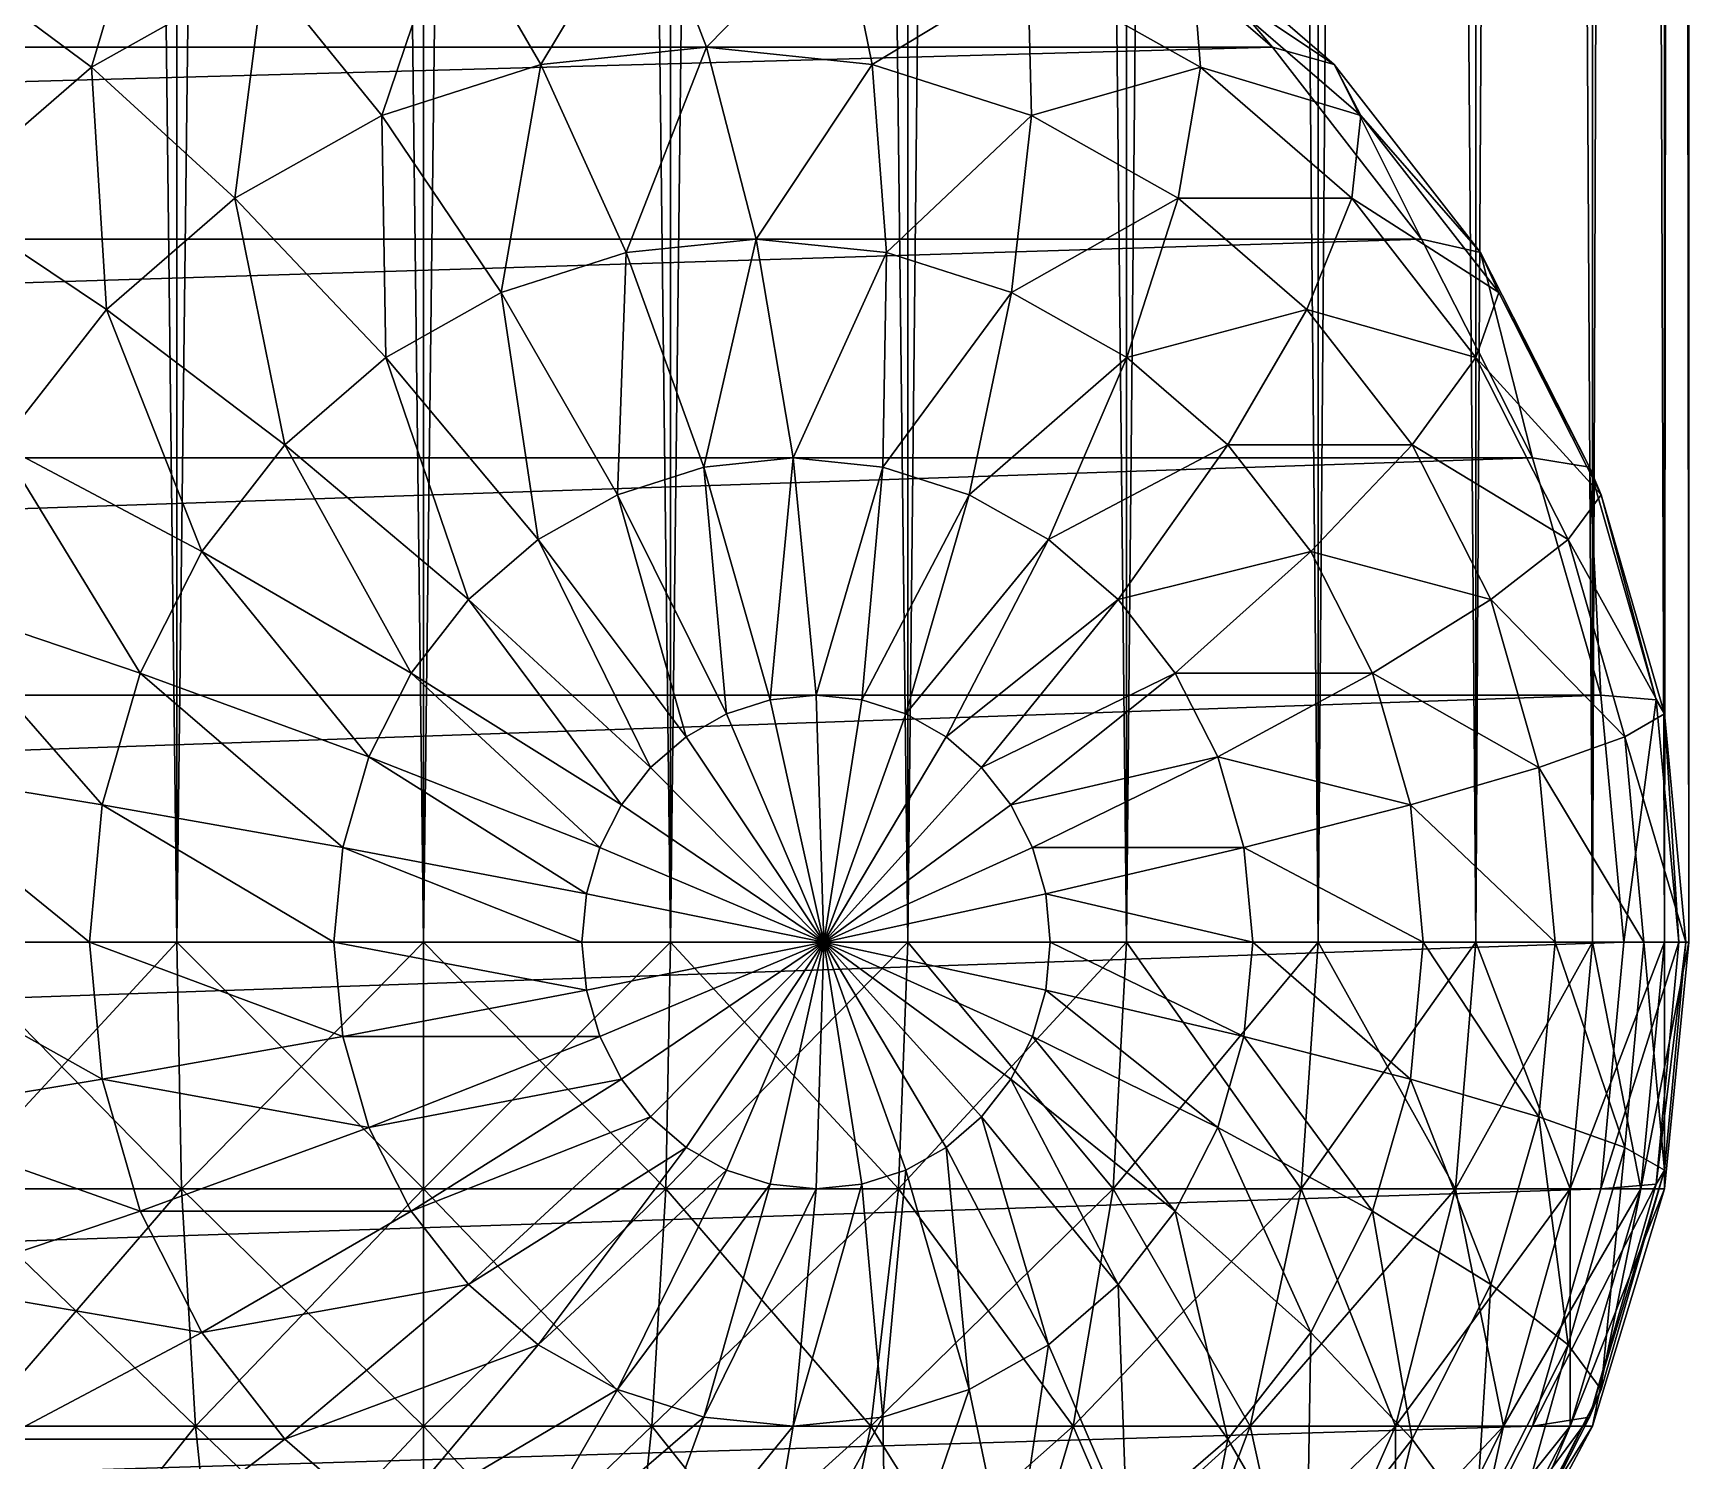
# Model space of a CAD drawing. Header units: millimetres. Extents: x -510 to 550, y -577 to 577.
# Drawn here: x 42.53 to 53, y -558.28 to -549.25 of the extents above; entities that cross this region are included whole.
import ezdxf

# ---------------------------------------------------------------- set-up
doc = ezdxf.new("R2010")
doc.units = ezdxf.units.MM
doc.layers.add('middle_right_fork_-1', color=7, linetype='Continuous', true_color=0x5c6b75)
doc.layers.add('middle_right_fork_top', color=7, linetype='Continuous', true_color=0x5c6b75)

msp = doc.modelspace()

# ---------------------------------------------------------------- linework, layer by layer
at = {"layer": 'middle_right_fork_-1', "true_color": 0x5c6b75}
for points in [[(43.285, -548.172, -141.201), (42.073, -548.855, -140.797), (42.9, -549.469, -139.615)], [(43.285, -548.172, -141.201), (42.9, -549.469, -139.615), (43.991, -548.855, -139.979)], [(5.367, -549.343, -281.789), (4.216, -548.348, -281.405), (49.216, -548.348, -146.405)], [(5.367, -549.343, -281.789), (49.216, -548.348, -146.405), (50.367, -549.343, -146.789)], [(46.405, -548.348, -140.784), (45.174, -548.476, -140.373), (45.742, -549.452, -139.284)], [(46.405, -548.348, -140.784), (45.742, -549.452, -139.284), (46.789, -549.343, -139.633)], [(47.637, -548.476, -141.194), (46.405, -548.348, -140.784), (46.789, -549.343, -139.633)], [(50.367, -549.343, -146.789), (49.216, -548.348, -146.405), (49.629, -548.476, -144.898)], [(45.174, -548.476, -140.373), (43.991, -548.855, -139.979), (44.735, -549.774, -138.949)], [(45.174, -548.476, -140.373), (44.735, -549.774, -138.949), (45.742, -549.452, -139.284)], [(47.637, -548.476, -141.194), (46.789, -549.343, -139.633), (47.836, -549.452, -139.982)], [(48.82, -548.855, -141.588), (47.637, -548.476, -141.194), (47.836, -549.452, -139.982)], [(50.367, -549.343, -146.789), (49.629, -548.476, -144.898), (50.757, -549.452, -145.274)], [(50.757, -549.452, -145.274), (49.629, -548.476, -144.898), (49.864, -548.855, -143.394)], [(42.073, -548.855, -140.797), (41.943, -550.296, -139.296), (42.9, -549.469, -139.615)], [(43.991, -548.855, -139.979), (42.9, -549.469, -139.615), (43.807, -550.296, -138.64)], [(43.991, -548.855, -139.979), (43.807, -550.296, -138.64), (44.735, -549.774, -138.949)], [(48.82, -548.855, -141.588), (47.836, -549.452, -139.982), (48.843, -549.774, -140.318)], [(49.864, -548.855, -143.394), (48.82, -548.855, -141.588), (49.911, -549.469, -141.952)], [(49.911, -549.469, -141.952), (48.82, -548.855, -141.588), (48.843, -549.774, -140.318)], [(50.757, -549.452, -145.274), (49.864, -548.855, -143.394), (50.926, -549.774, -143.748)], [(50.926, -549.774, -143.748), (49.864, -548.855, -143.394), (49.911, -549.469, -141.952)], [(6.31, -550.555, -282.103), (5.367, -549.343, -281.789), (50.367, -549.343, -146.789)], [(6.31, -550.555, -282.103), (50.367, -549.343, -146.789), (51.31, -550.555, -147.103)], [(46.789, -549.343, -139.633), (45.742, -549.452, -139.284), (46.281, -550.641, -138.415)], [(46.789, -549.343, -139.633), (46.281, -550.641, -138.415), (47.103, -550.555, -138.69)], [(47.836, -549.452, -139.982), (46.789, -549.343, -139.633), (47.103, -550.555, -138.69)], [(51.31, -550.555, -147.103), (50.367, -549.343, -146.789), (50.757, -549.452, -145.274)], [(42.9, -549.469, -139.615), (41.943, -550.296, -139.296), (42.994, -551, -138.369)], [(42.9, -549.469, -139.615), (42.994, -551, -138.369), (43.807, -550.296, -138.64)], [(45.742, -549.452, -139.284), (44.735, -549.774, -138.949), (45.49, -550.894, -138.152)], [(45.742, -549.452, -139.284), (45.49, -550.894, -138.152), (46.281, -550.641, -138.415)], [(47.836, -549.452, -139.982), (47.103, -550.555, -138.69), (47.926, -550.641, -138.964)], [(48.843, -549.774, -140.318), (47.836, -549.452, -139.982), (47.926, -550.641, -138.964)], [(49.911, -549.469, -141.952), (48.843, -549.774, -140.318), (49.77, -550.296, -140.627)], [(50.868, -550.296, -142.271), (49.911, -549.469, -141.952), (49.77, -550.296, -140.627)], [(50.926, -549.774, -143.748), (49.911, -549.469, -141.952), (50.868, -550.296, -142.271)], [(51.31, -550.555, -147.103), (50.757, -549.452, -145.274), (51.683, -550.641, -145.582)], [(51.683, -550.641, -145.582), (50.757, -549.452, -145.274), (50.926, -549.774, -143.748)], [(44.735, -549.774, -138.949), (43.807, -550.296, -138.64), (44.761, -551.304, -137.909)], [(44.735, -549.774, -138.949), (44.761, -551.304, -137.909), (45.49, -550.894, -138.152)], [(48.843, -549.774, -140.318), (47.926, -550.641, -138.964), (48.717, -550.894, -139.227)], [(49.77, -550.296, -140.627), (48.843, -549.774, -140.318), (48.717, -550.894, -139.227)], [(51.798, -550.894, -144.039), (50.926, -549.774, -143.748), (50.868, -550.296, -142.271)], [(51.683, -550.641, -145.582), (50.926, -549.774, -143.748), (51.798, -550.894, -144.039)], [(41.943, -550.296, -139.296), (42.327, -551.857, -138.146), (42.994, -551, -138.369)], [(43.807, -550.296, -138.64), (42.994, -551, -138.369), (44.122, -551.857, -137.696)], [(43.807, -550.296, -138.64), (44.122, -551.857, -137.696), (44.761, -551.304, -137.909)], [(49.77, -550.296, -140.627), (48.717, -550.894, -139.227), (49.446, -551.304, -139.47)], [(50.584, -551, -140.898), (49.77, -550.296, -140.627), (49.446, -551.304, -139.47)], [(50.868, -550.296, -142.271), (49.77, -550.296, -140.627), (50.584, -551, -140.898)], [(51.652, -551.304, -142.532), (50.868, -550.296, -142.271), (50.584, -551, -140.898)], [(51.798, -550.894, -144.039), (50.868, -550.296, -142.271), (51.652, -551.304, -142.532)], [(7.012, -551.939, -282.337), (6.31, -550.555, -282.103), (51.31, -550.555, -147.103)], [(7.012, -551.939, -282.337), (51.31, -550.555, -147.103), (52.012, -551.939, -147.337)], [(47.103, -550.555, -138.69), (46.281, -550.641, -138.415), (46.771, -551.997, -137.799)], [(47.103, -550.555, -138.69), (46.771, -551.997, -137.799), (47.337, -551.939, -137.988)], [(47.926, -550.641, -138.964), (47.103, -550.555, -138.69), (47.337, -551.939, -137.988)], [(52.012, -551.939, -147.337), (51.31, -550.555, -147.103), (51.683, -550.641, -145.582)], [(46.281, -550.641, -138.415), (45.49, -550.894, -138.152), (46.226, -552.172, -137.618)], [(46.281, -550.641, -138.415), (46.226, -552.172, -137.618), (46.771, -551.997, -137.799)], [(47.926, -550.641, -138.964), (47.337, -551.939, -137.988), (47.904, -551.997, -138.177)], [(48.717, -550.894, -139.227), (47.926, -550.641, -138.964), (47.904, -551.997, -138.177)], [(52.012, -551.939, -147.337), (51.683, -550.641, -145.582), (52.371, -551.997, -145.812)], [(52.371, -551.997, -145.812), (51.683, -550.641, -145.582), (51.798, -550.894, -144.039)], [(45.49, -550.894, -138.152), (44.761, -551.304, -137.909), (45.724, -552.454, -137.45)], [(45.49, -550.894, -138.152), (45.724, -552.454, -137.45), (46.226, -552.172, -137.618)], [(48.717, -550.894, -139.227), (47.904, -551.997, -138.177), (48.449, -552.172, -138.359)], [(49.446, -551.304, -139.47), (48.717, -550.894, -139.227), (48.449, -552.172, -138.359)], [(52.446, -552.172, -144.255), (51.798, -550.894, -144.039), (51.652, -551.304, -142.532)], [(52.371, -551.997, -145.812), (51.798, -550.894, -144.039), (52.446, -552.172, -144.255)], [(42.994, -551, -138.369), (42.327, -551.857, -138.146), (43.598, -552.531, -137.521)], [(42.994, -551, -138.369), (43.598, -552.531, -137.521), (44.122, -551.857, -137.696)], [(50.584, -551, -140.898), (49.446, -551.304, -139.47), (50.085, -551.857, -139.683)], [(51.251, -551.857, -141.121), (50.584, -551, -140.898), (50.085, -551.857, -139.683)], [(51.652, -551.304, -142.532), (50.584, -551, -140.898), (51.251, -551.857, -141.121)], [(44.761, -551.304, -137.909), (44.122, -551.857, -137.696), (45.284, -552.835, -137.304)], [(44.761, -551.304, -137.909), (45.284, -552.835, -137.304), (45.724, -552.454, -137.45)], [(49.446, -551.304, -139.47), (48.449, -552.172, -138.359), (48.951, -552.454, -138.526)], [(50.085, -551.857, -139.683), (49.446, -551.304, -139.47), (48.951, -552.454, -138.526)], [(52.236, -552.454, -142.727), (51.652, -551.304, -142.532), (51.251, -551.857, -141.121)], [(52.446, -552.172, -144.255), (51.652, -551.304, -142.532), (52.236, -552.454, -142.727)], [(7.444, -553.439, -282.481), (7.012, -551.939, -282.337), (52.012, -551.939, -147.337)], [(7.444, -553.439, -282.481), (52.012, -551.939, -147.337), (52.444, -553.439, -147.481)], [(42.327, -551.857, -138.146), (41.831, -552.835, -137.981), (43.208, -553.299, -137.391)], [(42.327, -551.857, -138.146), (43.208, -553.299, -137.391), (43.598, -552.531, -137.521)], [(44.122, -551.857, -137.696), (43.598, -552.531, -137.521), (44.922, -553.299, -137.183)], [(44.122, -551.857, -137.696), (44.922, -553.299, -137.183), (45.284, -552.835, -137.304)], [(47.337, -551.939, -137.988), (46.771, -551.997, -137.799), (47.192, -553.469, -137.46)], [(47.337, -551.939, -137.988), (47.192, -553.469, -137.46), (47.481, -553.439, -137.556)], [(47.904, -551.997, -138.177), (47.337, -551.939, -137.988), (47.481, -553.439, -137.556)], [(50.085, -551.857, -139.683), (48.951, -552.454, -138.526), (49.391, -552.835, -138.673)], [(50.609, -552.531, -139.858), (50.085, -551.857, -139.683), (49.391, -552.835, -138.673)], [(51.251, -551.857, -141.121), (50.085, -551.857, -139.683), (50.609, -552.531, -139.858)], [(51.747, -552.835, -141.286), (51.251, -551.857, -141.121), (50.609, -552.531, -139.858)], [(52.236, -552.454, -142.727), (51.251, -551.857, -141.121), (51.747, -552.835, -141.286)], [(52.444, -553.439, -147.481), (52.012, -551.939, -147.337), (52.371, -551.997, -145.812)], [(46.771, -551.997, -137.799), (46.226, -552.172, -137.618), (46.915, -553.558, -137.367)], [(46.771, -551.997, -137.799), (46.915, -553.558, -137.367), (47.192, -553.469, -137.46)], [(47.904, -551.997, -138.177), (47.481, -553.439, -137.556), (47.77, -553.469, -137.653)], [(48.449, -552.172, -138.359), (47.904, -551.997, -138.177), (47.77, -553.469, -137.653)], [(52.444, -553.439, -147.481), (52.371, -551.997, -145.812), (52.794, -553.469, -145.953)], [(52.794, -553.469, -145.953), (52.371, -551.997, -145.812), (52.446, -552.172, -144.255)], [(46.226, -552.172, -137.618), (45.724, -552.454, -137.45), (46.659, -553.702, -137.282)], [(46.226, -552.172, -137.618), (46.659, -553.702, -137.282), (46.915, -553.558, -137.367)], [(48.449, -552.172, -138.359), (47.77, -553.469, -137.653), (48.048, -553.558, -137.745)], [(48.951, -552.454, -138.526), (48.449, -552.172, -138.359), (48.048, -553.558, -137.745)], [(52.845, -553.558, -144.388), (52.446, -552.172, -144.255), (52.236, -552.454, -142.727)], [(52.794, -553.469, -145.953), (52.446, -552.172, -144.255), (52.845, -553.558, -144.388)], [(45.724, -552.454, -137.45), (45.284, -552.835, -137.304), (46.434, -553.896, -137.207)], [(45.724, -552.454, -137.45), (46.434, -553.896, -137.207), (46.659, -553.702, -137.282)], [(48.951, -552.454, -138.526), (48.048, -553.558, -137.745), (48.304, -553.702, -137.831)], [(49.391, -552.835, -138.673), (48.951, -552.454, -138.526), (48.304, -553.702, -137.831)], [(52.595, -553.702, -142.847), (52.236, -552.454, -142.727), (51.747, -552.835, -141.286)], [(52.845, -553.558, -144.388), (52.236, -552.454, -142.727), (52.595, -553.702, -142.847)], [(43.598, -552.531, -137.521), (43.208, -553.299, -137.391), (44.654, -553.828, -137.094)], [(43.598, -552.531, -137.521), (44.654, -553.828, -137.094), (44.922, -553.299, -137.183)], [(50.609, -552.531, -139.858), (49.391, -552.835, -138.673), (49.752, -553.299, -138.793)], [(50.999, -553.299, -139.988), (50.609, -552.531, -139.858), (49.752, -553.299, -138.793)], [(51.747, -552.835, -141.286), (50.609, -552.531, -139.858), (50.999, -553.299, -139.988)], [(41.831, -552.835, -137.981), (41.525, -553.896, -137.879), (42.968, -554.133, -137.311)], [(41.831, -552.835, -137.981), (42.968, -554.133, -137.311), (43.208, -553.299, -137.391)], [(45.284, -552.835, -137.304), (44.922, -553.299, -137.183), (46.25, -554.133, -137.146)], [(45.284, -552.835, -137.304), (46.25, -554.133, -137.146), (46.434, -553.896, -137.207)], [(49.391, -552.835, -138.673), (48.304, -553.702, -137.831), (48.528, -553.896, -137.905)], [(49.752, -553.299, -138.793), (49.391, -552.835, -138.673), (48.528, -553.896, -137.905)], [(52.052, -553.896, -141.388), (51.747, -552.835, -141.286), (50.999, -553.299, -139.988)], [(52.595, -553.702, -142.847), (51.747, -552.835, -141.286), (52.052, -553.896, -141.388)], [(43.208, -553.299, -137.391), (42.968, -554.133, -137.311), (44.489, -554.403, -137.039)], [(43.208, -553.299, -137.391), (44.489, -554.403, -137.039), (44.654, -553.828, -137.094)], [(44.922, -553.299, -137.183), (44.654, -553.828, -137.094), (46.113, -554.403, -137.1)], [(44.922, -553.299, -137.183), (46.113, -554.403, -137.1), (46.25, -554.133, -137.146)], [(49.752, -553.299, -138.793), (48.528, -553.896, -137.905), (48.712, -554.133, -137.967)], [(50.021, -553.828, -138.883), (49.752, -553.299, -138.793), (48.712, -554.133, -137.967)], [(50.999, -553.299, -139.988), (49.752, -553.299, -138.793), (50.021, -553.828, -138.883)], [(51.239, -554.133, -140.068), (50.999, -553.299, -139.988), (50.021, -553.828, -138.883)], [(52.052, -553.896, -141.388), (50.999, -553.299, -139.988), (51.239, -554.133, -140.068)], [(7.589, -555, -282.53), (7.444, -553.439, -282.481), (52.444, -553.439, -147.481)], [(7.589, -555, -282.53), (52.444, -553.439, -147.481), (52.589, -555, -147.53)], [(47.192, -553.469, -137.46), (46.915, -553.558, -137.367), (47.53, -555, -137.411)], [(47.481, -553.439, -137.556), (47.192, -553.469, -137.46), (47.53, -555, -137.411)], [(47.77, -553.469, -137.653), (47.481, -553.439, -137.556), (47.53, -555, -137.411)], [(48.048, -553.558, -137.745), (47.77, -553.469, -137.653), (47.53, -555, -137.411)], [(52.589, -555, -147.53), (52.444, -553.439, -147.481), (52.794, -553.469, -145.953)], [(52.589, -555, -147.53), (52.794, -553.469, -145.953), (52.937, -555, -146.001)], [(52.937, -555, -146.001), (52.794, -553.469, -145.953), (52.845, -553.558, -144.388)], [(46.915, -553.558, -137.367), (46.659, -553.702, -137.282), (47.53, -555, -137.411)], [(48.304, -553.702, -137.831), (48.048, -553.558, -137.745), (47.53, -555, -137.411)], [(52.98, -555, -144.433), (52.845, -553.558, -144.388), (52.595, -553.702, -142.847)], [(52.937, -555, -146.001), (52.845, -553.558, -144.388), (52.98, -555, -144.433)], [(46.659, -553.702, -137.282), (46.434, -553.896, -137.207), (47.53, -555, -137.411)], [(48.528, -553.896, -137.905), (48.304, -553.702, -137.831), (47.53, -555, -137.411)], [(52.716, -555, -142.887), (52.595, -553.702, -142.847), (52.052, -553.896, -141.388)], [(52.98, -555, -144.433), (52.595, -553.702, -142.847), (52.716, -555, -142.887)], [(41.525, -553.896, -137.879), (41.422, -555, -137.845), (42.887, -555, -137.284)], [(41.525, -553.896, -137.879), (42.887, -555, -137.284), (42.968, -554.133, -137.311)], [(44.654, -553.828, -137.094), (44.489, -554.403, -137.039), (46.029, -554.696, -137.072)], [(44.654, -553.828, -137.094), (46.029, -554.696, -137.072), (46.113, -554.403, -137.1)], [(46.434, -553.896, -137.207), (46.25, -554.133, -137.146), (47.53, -555, -137.411)], [(48.712, -554.133, -137.967), (48.528, -553.896, -137.905), (47.53, -555, -137.411)], [(50.021, -553.828, -138.883), (48.712, -554.133, -137.967), (48.849, -554.403, -138.012)], [(50.186, -554.403, -138.938), (50.021, -553.828, -138.883), (48.849, -554.403, -138.012)], [(51.239, -554.133, -140.068), (50.021, -553.828, -138.883), (50.186, -554.403, -138.938)], [(52.155, -555, -141.422), (52.052, -553.896, -141.388), (51.239, -554.133, -140.068)], [(52.716, -555, -142.887), (52.052, -553.896, -141.388), (52.155, -555, -141.422)], [(42.968, -554.133, -137.311), (42.887, -555, -137.284), (44.433, -555, -137.02)], [(42.968, -554.133, -137.311), (44.433, -555, -137.02), (44.489, -554.403, -137.039)], [(46.25, -554.133, -137.146), (46.113, -554.403, -137.1), (47.53, -555, -137.411)], [(48.849, -554.403, -138.012), (48.712, -554.133, -137.967), (47.53, -555, -137.411)], [(51.32, -555, -140.095), (51.239, -554.133, -140.068), (50.186, -554.403, -138.938)], [(52.155, -555, -141.422), (51.239, -554.133, -140.068), (51.32, -555, -140.095)], [(44.489, -554.403, -137.039), (44.433, -555, -137.02), (46.001, -555, -137.063)], [(44.489, -554.403, -137.039), (46.001, -555, -137.063), (46.029, -554.696, -137.072)], [(46.113, -554.403, -137.1), (46.029, -554.696, -137.072), (47.53, -555, -137.411)], [(48.933, -554.696, -138.04), (48.849, -554.403, -138.012), (47.53, -555, -137.411)], [(50.186, -554.403, -138.938), (48.849, -554.403, -138.012), (48.933, -554.696, -138.04)], [(50.242, -555, -138.956), (50.186, -554.403, -138.938), (48.933, -554.696, -138.04)], [(51.32, -555, -140.095), (50.186, -554.403, -138.938), (50.242, -555, -138.956)], [(46.029, -554.696, -137.072), (46.001, -555, -137.063), (47.53, -555, -137.411)], [(48.962, -555, -138.05), (48.933, -554.696, -138.04), (47.53, -555, -137.411)], [(50.242, -555, -138.956), (48.933, -554.696, -138.04), (48.962, -555, -138.05)], [(7.444, -556.561, -282.481), (7.589, -555, -282.53), (52.589, -555, -147.53)], [(7.444, -556.561, -282.481), (52.589, -555, -147.53), (52.444, -556.561, -147.481)], [(41.422, -555, -137.845), (41.525, -556.104, -137.879), (42.968, -555.867, -137.311)], [(41.422, -555, -137.845), (42.968, -555.867, -137.311), (42.887, -555, -137.284)], [(42.887, -555, -137.284), (42.968, -555.867, -137.311), (44.489, -555.597, -137.039)], [(42.887, -555, -137.284), (44.489, -555.597, -137.039), (44.433, -555, -137.02)], [(44.433, -555, -137.02), (44.489, -555.597, -137.039), (46.029, -555.304, -137.072)], [(44.433, -555, -137.02), (46.029, -555.304, -137.072), (46.001, -555, -137.063)], [(46.001, -555, -137.063), (46.029, -555.304, -137.072), (47.53, -555, -137.411)], [(46.029, -555.304, -137.072), (46.113, -555.597, -137.1), (47.53, -555, -137.411)], [(46.113, -555.597, -137.1), (46.25, -555.867, -137.146), (47.53, -555, -137.411)], [(46.25, -555.867, -137.146), (46.434, -556.104, -137.207), (47.53, -555, -137.411)], [(46.434, -556.104, -137.207), (46.659, -556.298, -137.282), (47.53, -555, -137.411)], [(46.659, -556.298, -137.282), (46.915, -556.442, -137.367), (47.53, -555, -137.411)], [(46.915, -556.442, -137.367), (47.192, -556.531, -137.46), (47.53, -555, -137.411)], [(47.192, -556.531, -137.46), (47.481, -556.561, -137.556), (47.53, -555, -137.411)], [(47.481, -556.561, -137.556), (47.77, -556.531, -137.653), (47.53, -555, -137.411)], [(47.77, -556.531, -137.653), (48.048, -556.442, -137.745), (47.53, -555, -137.411)], [(48.048, -556.442, -137.745), (48.304, -556.298, -137.831), (47.53, -555, -137.411)], [(48.304, -556.298, -137.831), (48.528, -556.104, -137.905), (47.53, -555, -137.411)], [(48.528, -556.104, -137.905), (48.712, -555.867, -137.967), (47.53, -555, -137.411)], [(48.712, -555.867, -137.967), (48.849, -555.597, -138.012), (47.53, -555, -137.411)], [(48.849, -555.597, -138.012), (48.933, -555.304, -138.04), (47.53, -555, -137.411)], [(48.933, -555.304, -138.04), (48.962, -555, -138.05), (47.53, -555, -137.411)], [(50.186, -555.597, -138.938), (48.962, -555, -138.05), (48.933, -555.304, -138.04)], [(50.186, -555.597, -138.938), (50.242, -555, -138.956), (48.962, -555, -138.05)], [(51.239, -555.867, -140.068), (50.242, -555, -138.956), (50.186, -555.597, -138.938)], [(51.239, -555.867, -140.068), (51.32, -555, -140.095), (50.242, -555, -138.956)], [(52.052, -556.104, -141.388), (51.32, -555, -140.095), (51.239, -555.867, -140.068)], [(52.052, -556.104, -141.388), (52.155, -555, -141.422), (51.32, -555, -140.095)], [(52.595, -556.298, -142.847), (52.155, -555, -141.422), (52.052, -556.104, -141.388)], [(52.595, -556.298, -142.847), (52.716, -555, -142.887), (52.155, -555, -141.422)], [(52.444, -556.561, -147.481), (52.589, -555, -147.53), (52.937, -555, -146.001)], [(52.444, -556.561, -147.481), (52.937, -555, -146.001), (52.794, -556.531, -145.953)], [(52.845, -556.442, -144.388), (52.716, -555, -142.887), (52.595, -556.298, -142.847)], [(52.845, -556.442, -144.388), (52.98, -555, -144.433), (52.716, -555, -142.887)], [(52.794, -556.531, -145.953), (52.937, -555, -146.001), (52.98, -555, -144.433)], [(52.794, -556.531, -145.953), (52.98, -555, -144.433), (52.845, -556.442, -144.388)], [(44.489, -555.597, -137.039), (46.113, -555.597, -137.1), (46.029, -555.304, -137.072)], [(50.021, -556.172, -138.883), (48.933, -555.304, -138.04), (48.849, -555.597, -138.012)], [(50.021, -556.172, -138.883), (50.186, -555.597, -138.938), (48.933, -555.304, -138.04)], [(42.968, -555.867, -137.311), (44.654, -556.172, -137.094), (44.489, -555.597, -137.039)], [(44.489, -555.597, -137.039), (44.654, -556.172, -137.094), (46.113, -555.597, -137.1)], [(44.654, -556.172, -137.094), (46.25, -555.867, -137.146), (46.113, -555.597, -137.1)], [(49.752, -556.701, -138.793), (48.849, -555.597, -138.012), (48.712, -555.867, -137.967)], [(49.752, -556.701, -138.793), (50.021, -556.172, -138.883), (48.849, -555.597, -138.012)], [(50.999, -556.701, -139.988), (50.186, -555.597, -138.938), (50.021, -556.172, -138.883)], [(50.999, -556.701, -139.988), (51.239, -555.867, -140.068), (50.186, -555.597, -138.938)], [(41.525, -556.104, -137.879), (43.208, -556.701, -137.391), (42.968, -555.867, -137.311)], [(42.968, -555.867, -137.311), (43.208, -556.701, -137.391), (44.654, -556.172, -137.094)], [(44.654, -556.172, -137.094), (44.922, -556.701, -137.183), (46.25, -555.867, -137.146)], [(44.922, -556.701, -137.183), (46.434, -556.104, -137.207), (46.25, -555.867, -137.146)], [(49.391, -557.165, -138.673), (48.712, -555.867, -137.967), (48.528, -556.104, -137.905)], [(49.391, -557.165, -138.673), (49.752, -556.701, -138.793), (48.712, -555.867, -137.967)], [(51.747, -557.165, -141.286), (51.239, -555.867, -140.068), (50.999, -556.701, -139.988)], [(51.747, -557.165, -141.286), (52.052, -556.104, -141.388), (51.239, -555.867, -140.068)], [(41.525, -556.104, -137.879), (41.831, -557.165, -137.981), (43.208, -556.701, -137.391)], [(44.922, -556.701, -137.183), (45.284, -557.165, -137.304), (46.434, -556.104, -137.207)], [(45.284, -557.165, -137.304), (46.659, -556.298, -137.282), (46.434, -556.104, -137.207)], [(48.951, -557.546, -138.526), (48.528, -556.104, -137.905), (48.304, -556.298, -137.831)], [(48.951, -557.546, -138.526), (49.391, -557.165, -138.673), (48.528, -556.104, -137.905)], [(52.236, -557.546, -142.727), (52.052, -556.104, -141.388), (51.747, -557.165, -141.286)], [(52.236, -557.546, -142.727), (52.595, -556.298, -142.847), (52.052, -556.104, -141.388)], [(43.208, -556.701, -137.391), (44.922, -556.701, -137.183), (44.654, -556.172, -137.094)], [(50.609, -557.469, -139.858), (50.021, -556.172, -138.883), (49.752, -556.701, -138.793)], [(50.609, -557.469, -139.858), (50.999, -556.701, -139.988), (50.021, -556.172, -138.883)], [(45.284, -557.165, -137.304), (45.724, -557.546, -137.45), (46.659, -556.298, -137.282)], [(45.724, -557.546, -137.45), (46.915, -556.442, -137.367), (46.659, -556.298, -137.282)], [(48.449, -557.828, -138.359), (48.304, -556.298, -137.831), (48.048, -556.442, -137.745)], [(48.449, -557.828, -138.359), (48.951, -557.546, -138.526), (48.304, -556.298, -137.831)], [(52.446, -557.828, -144.255), (52.595, -556.298, -142.847), (52.236, -557.546, -142.727)], [(52.446, -557.828, -144.255), (52.845, -556.442, -144.388), (52.595, -556.298, -142.847)], [(45.724, -557.546, -137.45), (46.226, -557.828, -137.618), (46.915, -556.442, -137.367)], [(46.226, -557.828, -137.618), (47.192, -556.531, -137.46), (46.915, -556.442, -137.367)], [(46.226, -557.828, -137.618), (46.771, -558.003, -137.799), (47.192, -556.531, -137.46)], [(46.771, -558.003, -137.799), (47.481, -556.561, -137.556), (47.192, -556.531, -137.46)], [(47.337, -558.061, -137.988), (47.904, -558.003, -138.177), (47.77, -556.531, -137.653)], [(47.337, -558.061, -137.988), (47.77, -556.531, -137.653), (47.481, -556.561, -137.556)], [(47.904, -558.003, -138.177), (48.048, -556.442, -137.745), (47.77, -556.531, -137.653)], [(47.904, -558.003, -138.177), (48.449, -557.828, -138.359), (48.048, -556.442, -137.745)], [(52.012, -558.061, -147.337), (52.444, -556.561, -147.481), (52.794, -556.531, -145.953)], [(52.012, -558.061, -147.337), (52.794, -556.531, -145.953), (52.371, -558.003, -145.812)], [(52.371, -558.003, -145.812), (52.794, -556.531, -145.953), (52.845, -556.442, -144.388)], [(52.371, -558.003, -145.812), (52.845, -556.442, -144.388), (52.446, -557.828, -144.255)], [(7.012, -558.061, -282.337), (7.444, -556.561, -282.481), (52.444, -556.561, -147.481)], [(7.012, -558.061, -282.337), (52.444, -556.561, -147.481), (52.012, -558.061, -147.337)], [(46.771, -558.003, -137.799), (47.337, -558.061, -137.988), (47.481, -556.561, -137.556)], [(41.831, -557.165, -137.981), (43.598, -557.469, -137.521), (43.208, -556.701, -137.391)], [(43.208, -556.701, -137.391), (43.598, -557.469, -137.521), (44.922, -556.701, -137.183)], [(43.598, -557.469, -137.521), (45.284, -557.165, -137.304), (44.922, -556.701, -137.183)], [(50.085, -558.143, -139.683), (49.752, -556.701, -138.793), (49.391, -557.165, -138.673)], [(50.085, -558.143, -139.683), (50.609, -557.469, -139.858), (49.752, -556.701, -138.793)], [(51.251, -558.143, -141.121), (50.999, -556.701, -139.988), (50.609, -557.469, -139.858)], [(51.251, -558.143, -141.121), (51.747, -557.165, -141.286), (50.999, -556.701, -139.988)], [(41.831, -557.165, -137.981), (42.327, -558.143, -138.146), (43.598, -557.469, -137.521)], [(43.598, -557.469, -137.521), (44.122, -558.143, -137.696), (45.284, -557.165, -137.304)], [(44.122, -558.143, -137.696), (45.724, -557.546, -137.45), (45.284, -557.165, -137.304)], [(49.446, -558.696, -139.47), (49.391, -557.165, -138.673), (48.951, -557.546, -138.526)], [(49.446, -558.696, -139.47), (50.085, -558.143, -139.683), (49.391, -557.165, -138.673)], [(51.652, -558.696, -142.532), (51.747, -557.165, -141.286), (51.251, -558.143, -141.121)], [(51.652, -558.696, -142.532), (52.236, -557.546, -142.727), (51.747, -557.165, -141.286)], [(42.327, -558.143, -138.146), (44.122, -558.143, -137.696), (43.598, -557.469, -137.521)], [(50.584, -559, -140.898), (50.609, -557.469, -139.858), (50.085, -558.143, -139.683)], [(50.584, -559, -140.898), (51.251, -558.143, -141.121), (50.609, -557.469, -139.858)], [(44.122, -558.143, -137.696), (44.761, -558.696, -137.909), (45.724, -557.546, -137.45)], [(44.761, -558.696, -137.909), (46.226, -557.828, -137.618), (45.724, -557.546, -137.45)], [(48.717, -559.106, -139.227), (48.951, -557.546, -138.526), (48.449, -557.828, -138.359)], [(48.717, -559.106, -139.227), (49.446, -558.696, -139.47), (48.951, -557.546, -138.526)], [(51.798, -559.106, -144.039), (52.236, -557.546, -142.727), (51.652, -558.696, -142.532)], [(51.798, -559.106, -144.039), (52.446, -557.828, -144.255), (52.236, -557.546, -142.727)], [(44.761, -558.696, -137.909), (45.49, -559.106, -138.152), (46.226, -557.828, -137.618)], [(45.49, -559.106, -138.152), (46.771, -558.003, -137.799), (46.226, -557.828, -137.618)], [(47.926, -559.359, -138.964), (48.449, -557.828, -138.359), (47.904, -558.003, -138.177)], [(47.926, -559.359, -138.964), (48.717, -559.106, -139.227), (48.449, -557.828, -138.359)], [(51.683, -559.359, -145.582), (52.371, -558.003, -145.812), (52.446, -557.828, -144.255)], [(51.683, -559.359, -145.582), (52.446, -557.828, -144.255), (51.798, -559.106, -144.039)], [(45.49, -559.106, -138.152), (46.281, -559.359, -138.415), (46.771, -558.003, -137.799)], [(46.281, -559.359, -138.415), (47.337, -558.061, -137.988), (46.771, -558.003, -137.799)], [(47.103, -559.445, -138.69), (47.926, -559.359, -138.964), (47.904, -558.003, -138.177)], [(47.103, -559.445, -138.69), (47.904, -558.003, -138.177), (47.337, -558.061, -137.988)], [(51.31, -559.445, -147.103), (52.012, -558.061, -147.337), (52.371, -558.003, -145.812)], [(51.31, -559.445, -147.103), (52.371, -558.003, -145.812), (51.683, -559.359, -145.582)], [(6.31, -559.445, -282.103), (7.012, -558.061, -282.337), (52.012, -558.061, -147.337)], [(6.31, -559.445, -282.103), (52.012, -558.061, -147.337), (51.31, -559.445, -147.103)], [(46.281, -559.359, -138.415), (47.103, -559.445, -138.69), (47.337, -558.061, -137.988)], [(41.159, -558.696, -139.035), (42.994, -559, -138.369), (42.327, -558.143, -138.146)], [(42.327, -558.143, -138.146), (42.994, -559, -138.369), (44.122, -558.143, -137.696)], [(42.994, -559, -138.369), (44.761, -558.696, -137.909), (44.122, -558.143, -137.696)], [(49.77, -559.704, -140.627), (50.085, -558.143, -139.683), (49.446, -558.696, -139.47)], [(49.77, -559.704, -140.627), (50.584, -559, -140.898), (50.085, -558.143, -139.683)], [(50.868, -559.704, -142.271), (51.251, -558.143, -141.121), (50.584, -559, -140.898)], [(50.868, -559.704, -142.271), (51.652, -558.696, -142.532), (51.251, -558.143, -141.121)]]:
    msp.add_3dface(points, dxfattribs=at)
at = {"layer": 'middle_right_fork_top', "true_color": 0x5c6b75}
for points in [[(43.439, -425, -137.154), (41.939, -425, -137.609), (41.939, -555, -137.609)], [(43.439, -425, -137.154), (41.939, -555, -137.609), (43.439, -555, -137.154)], [(41.939, -425, -152.391), (43.439, -425, -152.846), (43.439, -555, -152.846)], [(41.939, -425, -152.391), (43.439, -555, -152.846), (41.939, -555, -152.391)], [(45, -425, -137), (43.439, -425, -137.154), (43.439, -555, -137.154)], [(45, -425, -137), (43.439, -555, -137.154), (45, -555, -137)], [(43.439, -425, -152.846), (45, -425, -153), (45, -555, -153)], [(43.439, -425, -152.846), (45, -555, -153), (43.439, -555, -152.846)], [(46.561, -425, -137.154), (45, -425, -137), (45, -555, -137)], [(46.561, -425, -137.154), (45, -555, -137), (46.561, -555, -137.154)], [(45, -425, -153), (46.561, -425, -152.846), (46.561, -555, -152.846)], [(45, -425, -153), (46.561, -555, -152.846), (45, -555, -153)], [(48.061, -425, -137.609), (46.561, -425, -137.154), (46.561, -555, -137.154)], [(48.061, -425, -137.609), (46.561, -555, -137.154), (48.061, -555, -137.609)], [(46.561, -425, -152.846), (48.061, -425, -152.391), (48.061, -555, -152.391)], [(46.561, -425, -152.846), (48.061, -555, -152.391), (46.561, -555, -152.846)], [(49.445, -425, -138.348), (48.061, -425, -137.609), (48.061, -555, -137.609)], [(49.445, -425, -138.348), (48.061, -555, -137.609), (49.445, -555, -138.348)], [(48.061, -425, -152.391), (49.445, -425, -151.652), (49.445, -555, -151.652)], [(48.061, -425, -152.391), (49.445, -555, -151.652), (48.061, -555, -152.391)], [(50.657, -425, -139.343), (49.445, -425, -138.348), (49.445, -555, -138.348)], [(50.657, -425, -139.343), (49.445, -555, -138.348), (50.657, -555, -139.343)], [(49.445, -425, -151.652), (50.657, -425, -150.657), (50.657, -555, -150.657)], [(49.445, -425, -151.652), (50.657, -555, -150.657), (49.445, -555, -151.652)], [(51.652, -425, -140.555), (50.657, -425, -139.343), (50.657, -555, -139.343)], [(51.652, -425, -140.555), (50.657, -555, -139.343), (51.652, -555, -140.555)], [(50.657, -425, -150.657), (51.652, -425, -149.445), (51.652, -555, -149.445)], [(50.657, -425, -150.657), (51.652, -555, -149.445), (50.657, -555, -150.657)], [(52.391, -425, -141.939), (51.652, -425, -140.555), (51.652, -555, -140.555)], [(52.391, -425, -141.939), (51.652, -555, -140.555), (52.391, -555, -141.939)], [(51.652, -425, -149.445), (52.391, -425, -148.061), (52.391, -555, -148.061)], [(51.652, -425, -149.445), (52.391, -555, -148.061), (51.652, -555, -149.445)], [(52.846, -425, -143.439), (52.391, -425, -141.939), (52.391, -555, -141.939)], [(52.846, -425, -143.439), (52.391, -555, -141.939), (52.846, -555, -143.439)], [(52.391, -425, -148.061), (52.846, -425, -146.561), (52.846, -555, -146.561)], [(52.391, -425, -148.061), (52.846, -555, -146.561), (52.391, -555, -148.061)], [(53, -425, -145), (52.846, -425, -143.439), (52.846, -555, -143.439)], [(53, -425, -145), (52.846, -555, -143.439), (53, -555, -145)], [(52.846, -425, -146.561), (53, -425, -145), (53, -555, -145)], [(52.846, -425, -146.561), (53, -555, -145), (52.846, -555, -146.561)], [(43.439, -555, -137.154), (41.939, -555, -137.609), (41.997, -556.561, -137.751)], [(41.939, -555, -152.391), (43.439, -555, -152.846), (43.469, -556.561, -152.696)], [(41.939, -555, -152.391), (43.469, -556.561, -152.696), (41.997, -556.561, -152.249)], [(43.439, -555, -137.154), (41.997, -556.561, -137.751), (43.469, -556.561, -137.304)], [(45, -555, -137), (43.439, -555, -137.154), (43.469, -556.561, -137.304)], [(43.439, -555, -152.846), (45, -555, -153), (45, -556.561, -152.846)], [(43.439, -555, -152.846), (45, -556.561, -152.846), (43.469, -556.561, -152.696)], [(45, -555, -137), (43.469, -556.561, -137.304), (45, -556.561, -137.154)], [(46.561, -555, -137.154), (45, -555, -137), (45, -556.561, -137.154)], [(46.561, -555, -137.154), (45, -556.561, -137.154), (46.531, -556.561, -137.304)], [(45, -555, -153), (46.561, -555, -152.846), (46.531, -556.561, -152.696)], [(45, -555, -153), (46.531, -556.561, -152.696), (45, -556.561, -152.846)], [(48.061, -555, -137.609), (46.561, -555, -137.154), (46.531, -556.561, -137.304)], [(48.061, -555, -137.609), (46.531, -556.561, -137.304), (48.003, -556.561, -137.751)], [(46.561, -555, -152.846), (48.003, -556.561, -152.249), (46.531, -556.561, -152.696)], [(46.561, -555, -152.846), (48.061, -555, -152.391), (48.003, -556.561, -152.249)], [(49.445, -555, -138.348), (48.061, -555, -137.609), (48.003, -556.561, -137.751)], [(49.445, -555, -138.348), (48.003, -556.561, -137.751), (49.359, -556.561, -138.476)], [(48.061, -555, -152.391), (49.359, -556.561, -151.524), (48.003, -556.561, -152.249)], [(48.061, -555, -152.391), (49.445, -555, -151.652), (49.359, -556.561, -151.524)], [(50.657, -555, -139.343), (49.445, -555, -138.348), (49.359, -556.561, -138.476)], [(50.657, -555, -139.343), (49.359, -556.561, -138.476), (50.548, -556.561, -139.452)], [(49.445, -555, -151.652), (50.548, -556.561, -150.548), (49.359, -556.561, -151.524)], [(49.445, -555, -151.652), (50.657, -555, -150.657), (50.548, -556.561, -150.548)], [(51.652, -555, -140.555), (50.657, -555, -139.343), (50.548, -556.561, -139.452)], [(51.652, -555, -140.555), (50.548, -556.561, -139.452), (51.524, -556.561, -140.641)], [(50.657, -555, -150.657), (51.524, -556.561, -149.359), (50.548, -556.561, -150.548)], [(50.657, -555, -150.657), (51.652, -555, -149.445), (51.524, -556.561, -149.359)], [(52.391, -555, -141.939), (51.652, -555, -140.555), (51.524, -556.561, -140.641)], [(52.391, -555, -141.939), (51.524, -556.561, -140.641), (52.249, -556.561, -141.997)], [(51.652, -555, -149.445), (52.249, -556.561, -148.003), (51.524, -556.561, -149.359)], [(51.652, -555, -149.445), (52.391, -555, -148.061), (52.249, -556.561, -148.003)], [(52.846, -555, -143.439), (52.391, -555, -141.939), (52.249, -556.561, -141.997)], [(52.846, -555, -143.439), (52.249, -556.561, -141.997), (52.696, -556.561, -143.469)], [(52.391, -555, -148.061), (52.696, -556.561, -146.531), (52.249, -556.561, -148.003)], [(52.391, -555, -148.061), (52.846, -555, -146.561), (52.696, -556.561, -146.531)], [(53, -555, -145), (52.846, -555, -143.439), (52.696, -556.561, -143.469)], [(53, -555, -145), (52.696, -556.561, -143.469), (52.846, -556.561, -145)], [(52.846, -555, -146.561), (52.846, -556.561, -145), (52.696, -556.561, -146.531)], [(52.846, -555, -146.561), (53, -555, -145), (52.846, -556.561, -145)], [(43.469, -556.561, -137.304), (41.997, -556.561, -137.751), (42.172, -558.061, -138.172)], [(41.997, -556.561, -152.249), (43.469, -556.561, -152.696), (43.558, -558.061, -152.249)], [(41.997, -556.561, -152.249), (43.558, -558.061, -152.249), (42.172, -558.061, -151.828)], [(43.469, -556.561, -137.304), (42.172, -558.061, -138.172), (43.558, -558.061, -137.751)], [(45, -556.561, -137.154), (43.469, -556.561, -137.304), (43.558, -558.061, -137.751)], [(43.469, -556.561, -152.696), (45, -556.561, -152.846), (45, -558.061, -152.391)], [(43.469, -556.561, -152.696), (45, -558.061, -152.391), (43.558, -558.061, -152.249)], [(45, -556.561, -137.154), (43.558, -558.061, -137.751), (45, -558.061, -137.609)], [(46.531, -556.561, -137.304), (45, -556.561, -137.154), (45, -558.061, -137.609)], [(46.531, -556.561, -137.304), (45, -558.061, -137.609), (46.442, -558.061, -137.751)], [(45, -556.561, -152.846), (46.531, -556.561, -152.696), (46.442, -558.061, -152.249)], [(45, -556.561, -152.846), (46.442, -558.061, -152.249), (45, -558.061, -152.391)], [(48.003, -556.561, -137.751), (46.531, -556.561, -137.304), (46.442, -558.061, -137.751)], [(48.003, -556.561, -137.751), (46.442, -558.061, -137.751), (47.828, -558.061, -138.172)], [(46.531, -556.561, -152.696), (47.828, -558.061, -151.828), (46.442, -558.061, -152.249)], [(46.531, -556.561, -152.696), (48.003, -556.561, -152.249), (47.828, -558.061, -151.828)], [(49.359, -556.561, -138.476), (48.003, -556.561, -137.751), (47.828, -558.061, -138.172)], [(49.359, -556.561, -138.476), (47.828, -558.061, -138.172), (49.106, -558.061, -138.855)], [(48.003, -556.561, -152.249), (49.106, -558.061, -151.145), (47.828, -558.061, -151.828)], [(48.003, -556.561, -152.249), (49.359, -556.561, -151.524), (49.106, -558.061, -151.145)], [(50.548, -556.561, -139.452), (49.359, -556.561, -138.476), (49.106, -558.061, -138.855)], [(50.548, -556.561, -139.452), (49.106, -558.061, -138.855), (50.226, -558.061, -139.774)], [(49.359, -556.561, -151.524), (50.226, -558.061, -150.226), (49.106, -558.061, -151.145)], [(49.359, -556.561, -151.524), (50.548, -556.561, -150.548), (50.226, -558.061, -150.226)], [(51.524, -556.561, -140.641), (50.548, -556.561, -139.452), (50.226, -558.061, -139.774)], [(51.524, -556.561, -140.641), (50.226, -558.061, -139.774), (51.145, -558.061, -140.894)], [(50.548, -556.561, -150.548), (51.145, -558.061, -149.106), (50.226, -558.061, -150.226)], [(50.548, -556.561, -150.548), (51.524, -556.561, -149.359), (51.145, -558.061, -149.106)], [(52.249, -556.561, -141.997), (51.524, -556.561, -140.641), (51.145, -558.061, -140.894)], [(52.249, -556.561, -141.997), (51.145, -558.061, -140.894), (51.828, -558.061, -142.172)], [(51.524, -556.561, -149.359), (51.828, -558.061, -147.828), (51.145, -558.061, -149.106)], [(51.524, -556.561, -149.359), (52.249, -556.561, -148.003), (51.828, -558.061, -147.828)], [(52.696, -556.561, -143.469), (52.249, -556.561, -141.997), (51.828, -558.061, -142.172)], [(52.696, -556.561, -143.469), (51.828, -558.061, -142.172), (52.249, -558.061, -143.558)], [(52.249, -556.561, -148.003), (52.249, -558.061, -146.442), (51.828, -558.061, -147.828)], [(52.846, -556.561, -145), (52.696, -556.561, -143.469), (52.249, -558.061, -143.558)], [(52.846, -556.561, -145), (52.249, -558.061, -143.558), (52.391, -558.061, -145)], [(52.249, -556.561, -148.003), (52.696, -556.561, -146.531), (52.249, -558.061, -146.442)], [(52.696, -556.561, -146.531), (52.391, -558.061, -145), (52.249, -558.061, -146.442)], [(52.696, -556.561, -146.531), (52.846, -556.561, -145), (52.391, -558.061, -145)], [(43.558, -558.061, -137.751), (42.172, -558.061, -138.172), (42.454, -559.445, -138.855)], [(42.172, -558.061, -151.828), (43.558, -558.061, -152.249), (43.702, -559.445, -151.524)], [(42.172, -558.061, -151.828), (43.702, -559.445, -151.524), (42.454, -559.445, -151.145)], [(43.558, -558.061, -137.751), (42.454, -559.445, -138.855), (43.702, -559.445, -138.476)], [(45, -558.061, -137.609), (43.558, -558.061, -137.751), (43.702, -559.445, -138.476)], [(43.558, -558.061, -152.249), (45, -558.061, -152.391), (45, -559.445, -151.652)], [(43.558, -558.061, -152.249), (45, -559.445, -151.652), (43.702, -559.445, -151.524)], [(45, -558.061, -137.609), (43.702, -559.445, -138.476), (45, -559.445, -138.348)], [(46.442, -558.061, -137.751), (45, -558.061, -137.609), (45, -559.445, -138.348)], [(46.442, -558.061, -137.751), (45, -559.445, -138.348), (46.298, -559.445, -138.476)], [(45, -558.061, -152.391), (46.442, -558.061, -152.249), (46.298, -559.445, -151.524)], [(45, -558.061, -152.391), (46.298, -559.445, -151.524), (45, -559.445, -151.652)], [(47.828, -558.061, -138.172), (46.442, -558.061, -137.751), (46.298, -559.445, -138.476)], [(47.828, -558.061, -138.172), (46.298, -559.445, -138.476), (47.546, -559.445, -138.855)], [(46.442, -558.061, -152.249), (47.546, -559.445, -151.145), (46.298, -559.445, -151.524)], [(46.442, -558.061, -152.249), (47.828, -558.061, -151.828), (47.546, -559.445, -151.145)], [(49.106, -558.061, -138.855), (47.828, -558.061, -138.172), (47.546, -559.445, -138.855)], [(49.106, -558.061, -138.855), (47.546, -559.445, -138.855), (48.696, -559.445, -139.469)], [(47.828, -558.061, -151.828), (48.696, -559.445, -150.531), (47.546, -559.445, -151.145)], [(47.828, -558.061, -151.828), (49.106, -558.061, -151.145), (48.696, -559.445, -150.531)], [(50.226, -558.061, -139.774), (49.106, -558.061, -138.855), (48.696, -559.445, -139.469)], [(50.226, -558.061, -139.774), (48.696, -559.445, -139.469), (49.704, -559.445, -140.296)], [(49.106, -558.061, -151.145), (49.704, -559.445, -149.704), (48.696, -559.445, -150.531)], [(49.106, -558.061, -151.145), (50.226, -558.061, -150.226), (49.704, -559.445, -149.704)], [(51.145, -558.061, -140.894), (50.226, -558.061, -139.774), (49.704, -559.445, -140.296)], [(51.145, -558.061, -140.894), (49.704, -559.445, -140.296), (50.531, -559.445, -141.304)], [(50.226, -558.061, -150.226), (50.531, -559.445, -148.696), (49.704, -559.445, -149.704)], [(50.226, -558.061, -150.226), (51.145, -558.061, -149.106), (50.531, -559.445, -148.696)], [(51.828, -558.061, -142.172), (51.145, -558.061, -140.894), (50.531, -559.445, -141.304)], [(51.828, -558.061, -142.172), (50.531, -559.445, -141.304), (51.145, -559.445, -142.454)], [(51.145, -558.061, -149.106), (51.145, -559.445, -147.546), (50.531, -559.445, -148.696)], [(52.249, -558.061, -143.558), (51.828, -558.061, -142.172), (51.145, -559.445, -142.454)], [(52.249, -558.061, -143.558), (51.145, -559.445, -142.454), (51.524, -559.445, -143.702)], [(51.145, -558.061, -149.106), (51.828, -558.061, -147.828), (51.145, -559.445, -147.546)], [(51.828, -558.061, -147.828), (51.524, -559.445, -146.298), (51.145, -559.445, -147.546)], [(52.391, -558.061, -145), (52.249, -558.061, -143.558), (51.524, -559.445, -143.702)], [(52.391, -558.061, -145), (51.524, -559.445, -143.702), (51.652, -559.445, -145)], [(51.828, -558.061, -147.828), (52.249, -558.061, -146.442), (51.524, -559.445, -146.298)], [(52.249, -558.061, -146.442), (51.652, -559.445, -145), (51.524, -559.445, -146.298)], [(52.249, -558.061, -146.442), (52.391, -558.061, -145), (51.652, -559.445, -145)]]:
    msp.add_3dface(points, dxfattribs=at)

doc.saveas('drawing.dxf')
